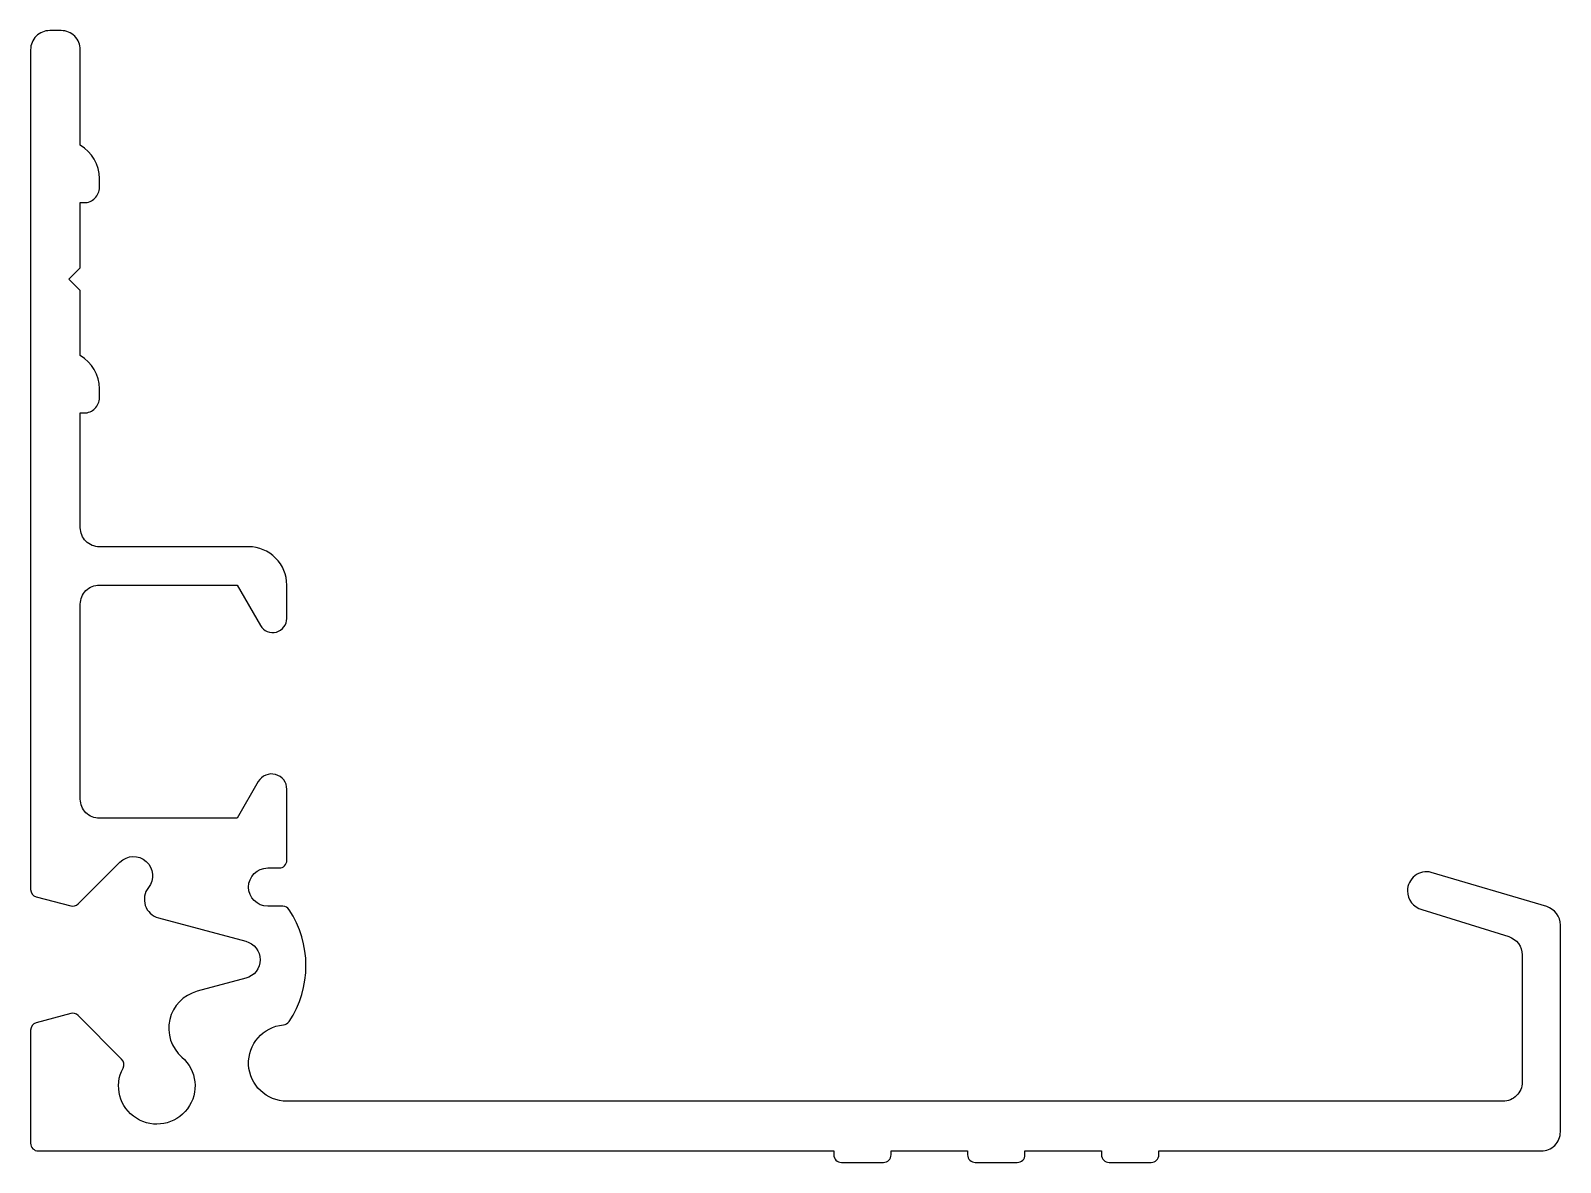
# Model space of a CAD drawing. Extents: x 852.6 to 892.6, y -37.3 to -7.7.
import ezdxf

# ---------------------------------------------------------------- set-up
doc = ezdxf.new("R2010")
doc.units = 0
doc.header["$LTSCALE"] = 15
doc.layers.get('0').update_dxf_attribs({"linetype": 'CONTINUOUS'})

msp = doc.modelspace()

# ---------------------------------------------------------------- linework, layer by layer
at = {"color": 0, "ltscale": 0.05}
msp.add_lwpolyline([(853.873, -12.179), (853.973, -12.179, 0.414214), (854.373, -11.779), (854.373, -11.545, 0.267949), (853.873, -10.679), (853.873, -8.179, 0.414214), (853.373, -7.679), (853.073, -7.679, 0.414214), (852.573, -8.179), (852.573, -30.138, 0.339454), (852.721, -30.331), (853.621, -30.572, 0.267949), (853.814, -30.52), (854.909, -29.425, -0.944308), (855.654, -30.09, 0.53978), (855.917, -30.883), (858.202, -31.496, -0.767327), (858.202, -32.462), (856.926, -32.804, 0.600813), (856.529, -34.524, -2.069907), (854.989, -34.811, 0.329097), (854.953, -34.576), (853.814, -33.437, 0.267949), (853.621, -33.386), (852.721, -33.627, 0.339454), (852.573, -33.82), (852.573, -36.779, 0.414214), (852.773, -36.979), (873.573, -36.979), (873.573, -37.079, 0.414214), (873.773, -37.279), (874.873, -37.279, 0.414214), (875.073, -37.079), (875.073, -36.979), (877.073, -36.979), (877.073, -37.079, 0.414214), (877.273, -37.279), (878.373, -37.279, 0.414214), (878.573, -37.079), (878.573, -36.979), (880.573, -36.979), (880.573, -37.079, 0.414214), (880.773, -37.279), (881.873, -37.279, 0.414214), (882.073, -37.079), (882.073, -36.979), (892.073, -36.979, 0.414214), (892.573, -36.479), (892.573, -31.07, 0.332023), (892.215, -30.59), (889.194, -29.694, 0.487928), (888.573, -30.179, 0.344151), (888.951, -30.664), (891.222, -31.374, -0.328013), (891.573, -31.851), (891.573, -35.179, -0.414214), (891.073, -35.679), (859.273, -35.679, -0.955618), (859.182, -33.683, 0.227305), (859.331, -33.594, 0.300972), (859.334, -30.669, 0.251991), (859.167, -30.579), (858.773, -30.579, -1), (858.773, -29.579), (859.073, -29.579, 0.414214), (859.273, -29.379), (859.273, -27.52, 0.767327), (858.526, -27.32), (857.973, -28.279), (854.373, -28.279, -0.414214), (853.873, -27.779), (853.873, -22.679, -0.414214), (854.373, -22.179), (857.973, -22.179), (858.582, -23.235, 0.767327), (859.273, -23.05), (859.273, -22.179, 0.414214), (858.273, -21.179), (854.373, -21.179, -0.414214), (853.873, -20.679), (853.873, -17.679), (853.973, -17.679, 0.414214), (854.373, -17.279), (854.373, -17.045, 0.267949), (853.873, -16.179), (853.873, -14.479), (853.573, -14.179), (853.873, -13.879), (853.873, -12.179)], format="xyb", dxfattribs=at)

doc.saveas('drawing.dxf')
